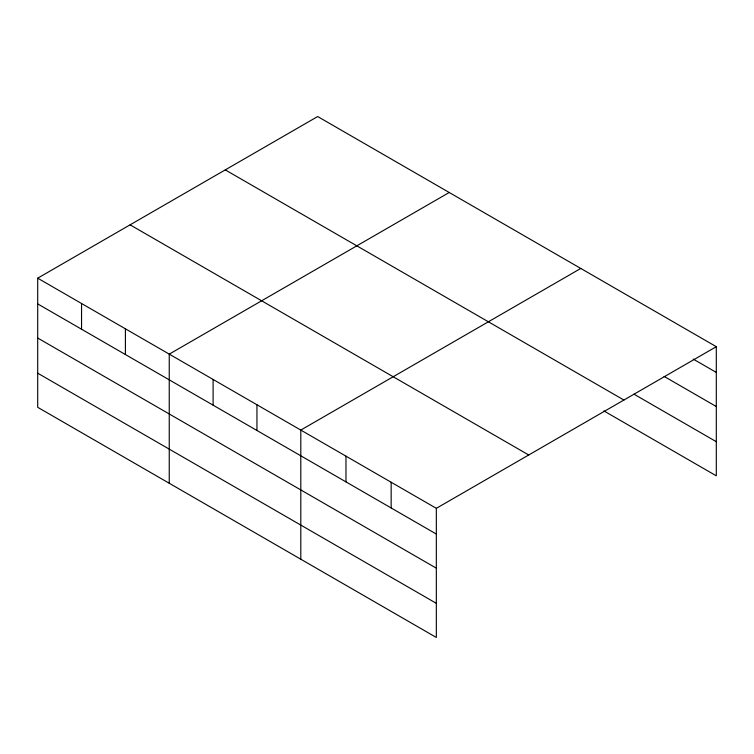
<?xml version="1.0" encoding="UTF-8"?>
<svg xmlns="http://www.w3.org/2000/svg" width="754" height="754" viewBox="0 0 754 754"><rect width="100%" height="100%" fill="white"/><g stroke="black" fill="none" stroke-linecap="round" stroke-linejoin="round"><path stroke-width="1.13" d="M436.33 568.177L436.33 508.328L37.7 278.179L37.7 407.311L436.33 637.46L436.33 568.177L37.7 338.028M603.86 410.902L716.3 475.821L716.3 346.689L317.67 116.54L37.7 278.179M449.214 192.496L169.245 354.135L169.245 483.257M580.769 268.443L300.799 430.082L300.799 559.204M436.33 508.328L716.3 346.689M693.209 359.083L716.3 372.41M664.095 376.397L716.3 406.538M633.973 394.163L716.3 441.693M225.276 169.886L623.907 400.035M130.093 224.843L528.724 454.992M37.7 303.9L436.33 534.049M37.7 373.183L436.33 603.332M391.156 482.249L391.156 507.97M345.973 456.161L345.973 481.881M256.944 404.766L256.944 430.487M213.099 379.451L213.099 405.171M125.4 328.81L125.4 354.531M81.545 303.494L81.545 329.215"/></g></svg>
